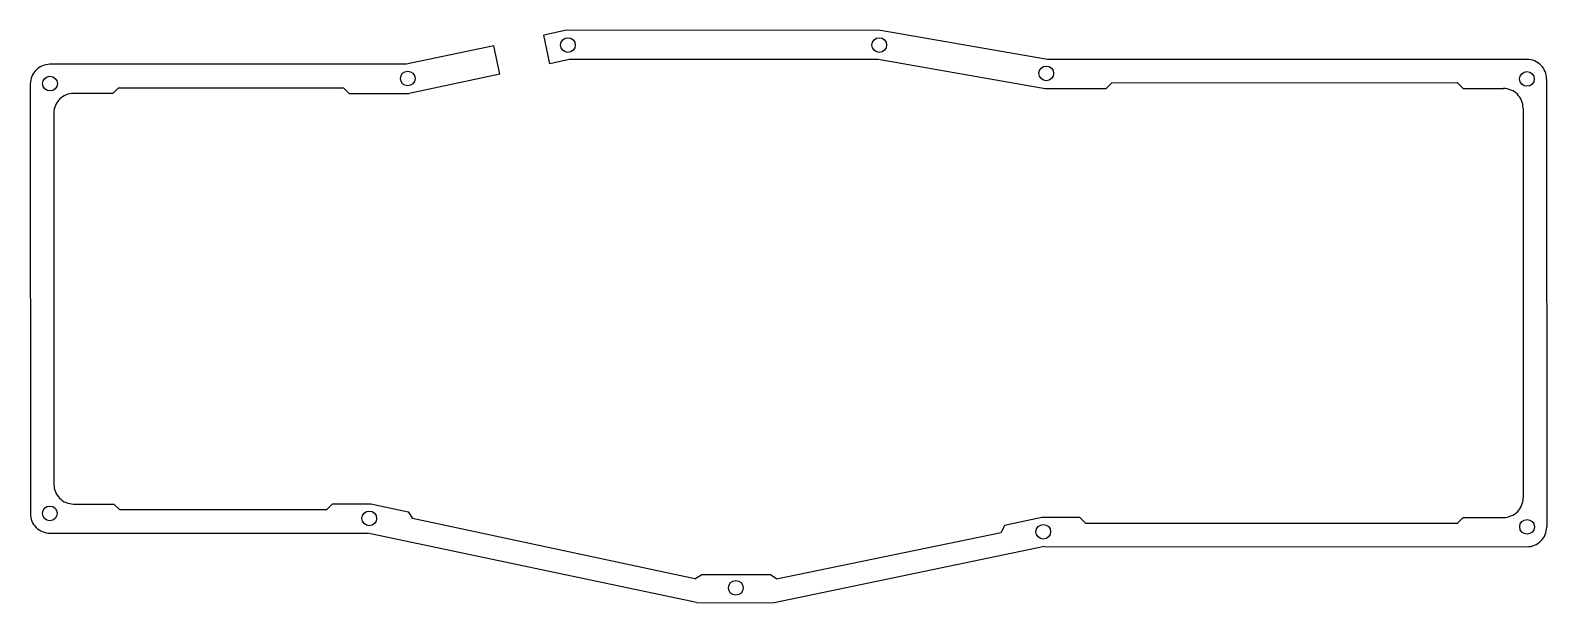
# Model space of a CAD drawing. Extents: x 7 to 394, y -192 to -46.
import ezdxf

# ---------------------------------------------------------------- set-up
doc = ezdxf.new("R2010")
doc.units = 0
doc.layers.add('Pcb_d78e', color=7, linetype='CONTINUOUS')

msp = doc.modelspace()

# ---------------------------------------------------------------- linework, layer by layer
at = {"layer": 'Pcb_d78e'}
for p, q in [((143.904, -45.974), (138.135, -47.2008)), ((143.904, -45.974, -1.6), (138.135, -47.2008, -1.6)), ((143.904, -45.974), (138.135, -47.2008)), ((143.904, -45.974, -1.6), (138.135, -47.2008, -1.6)), ((143.904, -45.974), (143.904, -45.974, -1.6)), ((223.906, -45.9765), (143.904, -45.974)), ((223.906, -45.9765, -1.6), (143.904, -45.974, -1.6)), ((143.904, -45.974), (143.904, -45.974, -1.6)), ((223.906, -45.9765), (143.904, -45.974)), ((223.906, -45.9765, -1.6), (143.904, -45.974, -1.6)), ((223.906, -45.9765), (223.906, -45.9765, -1.6)), ((266.466, -53.3806), (223.906, -45.9765)), ((266.466, -53.3806, -1.6), (223.906, -45.9765, -1.6)), ((223.906, -45.9765), (223.906, -45.9765, -1.6)), ((266.466, -53.3806), (223.906, -45.9765)), ((266.466, -53.3806, -1.6), (223.906, -45.9765, -1.6)), ((125.41, -49.9034), (103.101, -54.6329)), ((125.41, -49.9034, -1.6), (103.101, -54.6329, -1.6)), ((125.41, -49.9034), (103.101, -54.6329)), ((125.41, -49.9034, -1.6), (103.101, -54.6329, -1.6)), ((125.41, -49.9034), (125.41, -49.9034, -1.6)), ((125.41, -49.9034), (125.41, -49.9034, -1.6)), ((126.954, -57.15), (125.41, -49.9034)), ((126.954, -57.15, -1.6), (125.41, -49.9034, -1.6)), ((126.954, -57.15), (125.41, -49.9034)), ((126.954, -57.15, -1.6), (125.41, -49.9034, -1.6)), ((138.135, -47.2008), (138.135, -47.2008, -1.6)), ((138.135, -47.2008), (138.135, -47.2008, -1.6)), ((139.682, -54.4728), (138.135, -47.2008)), ((139.682, -54.4728, -1.6), (138.135, -47.2008, -1.6)), ((139.682, -54.4728), (138.135, -47.2008)), ((139.682, -54.4728, -1.6), (138.135, -47.2008, -1.6)), ((146.152, -49.7281), (146.152, -49.7281, -1.6)), ((146.152, -49.7281), (146.152, -49.7281, -1.6)), ((225.484, -49.7383), (225.484, -49.7383, -1.6)), ((225.484, -49.7383), (225.484, -49.7383, -1.6)), ((144.574, -53.4289), (139.682, -54.4728)), ((144.574, -53.4289, -1.6), (139.682, -54.4728, -1.6)), ((144.574, -53.4289), (139.682, -54.4728)), ((144.574, -53.4289, -1.6), (139.682, -54.4728, -1.6)), ((144.574, -53.4289), (144.574, -53.4289, -1.6)), ((144.574, -53.4289), (144.574, -53.4289, -1.6)), ((223.279, -53.4289), (144.574, -53.4289)), ((223.279, -53.4289, -1.6), (144.574, -53.4289, -1.6)), ((223.279, -53.4289), (144.574, -53.4289)), ((223.279, -53.4289, -1.6), (144.574, -53.4289, -1.6)), ((223.279, -53.4289), (223.279, -53.4289, -1.6)), ((223.279, -53.4289), (223.279, -53.4289, -1.6)), ((265.844, -60.8432), (223.279, -53.4289)), ((265.844, -60.8432, -1.6), (223.279, -53.4289, -1.6)), ((265.844, -60.8432), (223.279, -53.4289)), ((265.844, -60.8432, -1.6), (223.279, -53.4289, -1.6)), ((266.466, -53.3806), (266.466, -53.3806, -1.6)), ((388.637, -53.3832), (266.466, -53.3806)), ((388.637, -53.3832, -1.6), (266.466, -53.3806, -1.6)), ((266.466, -53.3806), (266.466, -53.3806, -1.6)), ((388.637, -53.3832), (266.466, -53.3806)), ((388.637, -53.3832, -1.6), (266.466, -53.3806, -1.6)), ((388.637, -53.3832), (388.637, -53.3832, -1.6)), ((388.637, -53.3832), (388.637, -53.3832, -1.6)), ((12.3012, -54.6278), (12.3012, -54.6278, -1.6)), ((12.3012, -54.6278), (12.3012, -54.6278, -1.6)), ((103.101, -54.6329), (12.3012, -54.6278)), ((103.101, -54.6329, -1.6), (12.3012, -54.6278, -1.6)), ((103.101, -54.6329), (12.3012, -54.6278)), ((103.101, -54.6329, -1.6), (12.3012, -54.6278, -1.6)), ((103.101, -54.6329), (103.101, -54.6329, -1.6)), ((103.101, -54.6329), (103.101, -54.6329, -1.6)), ((126.954, -57.15), (103.845, -62.0497)), ((126.954, -57.15, -1.6), (103.845, -62.0497, -1.6)), ((126.954, -57.15), (103.845, -62.0497)), ((126.954, -57.15, -1.6), (103.845, -62.0497, -1.6)), ((126.954, -57.15), (126.954, -57.15, -1.6)), ((126.954, -57.15), (126.954, -57.15, -1.6)), ((139.682, -54.4728), (139.682, -54.4728, -1.6)), ((139.682, -54.4728), (139.682, -54.4728, -1.6)), ((268.021, -56.9417), (268.021, -56.9417, -1.6)), ((268.021, -56.9417), (268.021, -56.9417, -1.6)), ((7.3025, -59.632), (7.3025, -59.632, -1.6)), ((7.3025, -59.632), (7.3071, -169.078)), ((7.3025, -59.632, -1.6), (7.3071, -169.078, -1.6)), ((7.3025, -59.632), (7.3025, -59.632, -1.6)), ((7.3025, -59.632), (7.3071, -169.078)), ((7.3025, -59.632, -1.6), (7.3071, -169.078, -1.6)), ((14.1838, -59.5554), (14.1838, -59.5554, -1.6)), ((14.1838, -59.5554), (14.1838, -59.5554, -1.6)), ((29.7332, -60.6247), (28.3159, -62.042)), ((29.7332, -60.6247, -1.6), (28.3159, -62.042, -1.6)), ((29.7332, -60.6247), (28.3159, -62.042)), ((29.7332, -60.6247, -1.6), (28.3159, -62.042, -1.6)), ((29.7332, -60.6247), (29.7332, -60.6247, -1.6)), ((29.7332, -60.6247), (87.1195, -60.6273)), ((29.7332, -60.6247, -1.6), (87.1195, -60.6273, -1.6)), ((29.7332, -60.6247), (29.7332, -60.6247, -1.6)), ((29.7332, -60.6247), (87.1195, -60.6273)), ((29.7332, -60.6247, -1.6), (87.1195, -60.6273, -1.6)), ((87.1195, -60.6273), (87.1195, -60.6273, -1.6)), ((87.1195, -60.6273), (88.5419, -62.0497)), ((87.1195, -60.6273, -1.6), (88.5419, -62.0497, -1.6)), ((87.1195, -60.6273), (87.1195, -60.6273, -1.6)), ((87.1195, -60.6273), (88.5419, -62.0497)), ((87.1195, -60.6273, -1.6), (88.5419, -62.0497, -1.6)), ((105.35, -58.2473), (105.35, -58.2473, -1.6)), ((105.35, -58.2473), (105.35, -58.2473, -1.6)), ((265.844, -60.8432), (265.844, -60.8432, -1.6)), ((265.844, -60.8432), (265.844, -60.8432, -1.6)), ((281.346, -60.8432), (265.844, -60.8432)), ((281.346, -60.8432, -1.6), (265.844, -60.8432, -1.6)), ((281.346, -60.8432), (265.844, -60.8432)), ((281.346, -60.8432, -1.6), (265.844, -60.8432, -1.6)), ((281.346, -60.8432), (282.755, -59.4335)), ((281.346, -60.8432, -1.6), (282.755, -59.4335, -1.6)), ((281.346, -60.8432), (282.755, -59.4335)), ((281.346, -60.8432, -1.6), (282.755, -59.4335, -1.6)), ((281.346, -60.8432), (281.346, -60.8432, -1.6)), ((281.346, -60.8432), (281.346, -60.8432, -1.6)), ((370.931, -59.3827), (282.755, -59.4335)), ((370.931, -59.3827, -1.6), (282.755, -59.4335, -1.6)), ((370.931, -59.3827), (282.755, -59.4335)), ((370.931, -59.3827, -1.6), (282.755, -59.4335, -1.6)), ((282.755, -59.4335), (282.755, -59.4335, -1.6)), ((282.755, -59.4335), (282.755, -59.4335, -1.6)), ((370.931, -59.3827), (370.931, -59.3827, -1.6)), ((370.931, -59.3827), (370.931, -59.3827, -1.6)), ((370.931, -59.3827), (372.346, -60.7974)), ((370.931, -59.3827, -1.6), (372.346, -60.7974, -1.6)), ((370.931, -59.3827), (372.346, -60.7974)), ((370.931, -59.3827, -1.6), (372.346, -60.7974, -1.6)), ((372.346, -60.7974), (372.346, -60.7974, -1.6)), ((372.346, -60.7974), (372.346, -60.7974, -1.6)), ((372.346, -60.7974), (382.635, -60.7974)), ((372.346, -60.7974, -1.6), (382.635, -60.7974, -1.6)), ((372.346, -60.7974), (382.635, -60.7974)), ((372.346, -60.7974, -1.6), (382.635, -60.7974, -1.6)), ((382.635, -60.7974), (382.635, -60.7974, -1.6)), ((382.635, -60.7974), (382.635, -60.7974, -1.6)), ((390.498, -58.354), (390.498, -58.354, -1.6)), ((390.498, -58.354), (390.498, -58.354, -1.6)), ((393.642, -58.3819), (393.642, -58.3819, -1.6)), ((393.642, -58.3819), (393.642, -58.3819, -1.6)), ((393.642, -58.3819), (393.647, -172.534)), ((393.642, -58.3819, -1.6), (393.647, -172.534, -1.6)), ((393.642, -58.3819), (393.647, -172.534)), ((393.642, -58.3819, -1.6), (393.647, -172.534, -1.6)), ((18.3083, -62.0416), (18.3083, -62.0416, -1.6)), ((28.3159, -62.042), (18.3083, -62.0416)), ((28.3159, -62.042, -1.6), (18.3083, -62.0416, -1.6)), ((18.3083, -62.0416), (18.3083, -62.0416, -1.6)), ((28.3159, -62.042), (18.3083, -62.0416)), ((28.3159, -62.042, -1.6), (18.3083, -62.0416, -1.6)), ((28.3159, -62.042), (28.3159, -62.042, -1.6)), ((28.3159, -62.042), (28.3159, -62.042, -1.6)), ((88.5419, -62.0497), (88.5419, -62.0497, -1.6)), ((88.5419, -62.0497), (103.845, -62.0497)), ((88.5419, -62.0497, -1.6), (103.845, -62.0497, -1.6)), ((88.5419, -62.0497), (88.5419, -62.0497, -1.6)), ((88.5419, -62.0497), (103.845, -62.0497)), ((88.5419, -62.0497, -1.6), (103.845, -62.0497, -1.6)), ((103.845, -62.0497), (103.845, -62.0497, -1.6)), ((103.845, -62.0497), (103.845, -62.0497, -1.6)), ((13.3096, -67.0458), (13.3096, -67.0458, -1.6)), ((13.3096, -67.0458), (13.3096, -67.0458, -1.6)), ((13.3096, -67.0458), (13.3096, -161.656)), ((13.3096, -67.0458, -1.6), (13.3096, -161.656, -1.6)), ((13.3096, -67.0458), (13.3096, -161.656)), ((13.3096, -67.0458, -1.6), (13.3096, -161.656, -1.6)), ((387.64, -65.7962), (387.64, -65.7962, -1.6)), ((387.64, -65.7962), (387.64, -65.7962, -1.6)), ((387.64, -65.7962), (387.642, -165.084)), ((387.64, -65.7962, -1.6), (387.642, -165.084, -1.6)), ((387.64, -65.7962), (387.642, -165.084)), ((387.64, -65.7962, -1.6), (387.642, -165.084, -1.6)), ((13.3096, -161.656), (13.3096, -161.656, -1.6)), ((13.3096, -161.656), (13.3096, -161.656, -1.6)), ((387.642, -165.084), (387.642, -165.084, -1.6)), ((387.642, -165.084), (387.642, -165.084, -1.6)), ((7.3071, -169.078), (7.3071, -169.078, -1.6)), ((7.3071, -169.078), (7.3071, -169.078, -1.6)), ((14.1483, -169.052), (14.1483, -169.052, -1.6)), ((14.1483, -169.052), (14.1483, -169.052, -1.6)), ((18.3138, -166.654), (18.3138, -166.654, -1.6)), ((18.3138, -166.654), (18.3138, -166.654, -1.6)), ((18.3138, -166.654), (28.5979, -166.654)), ((18.3138, -166.654, -1.6), (28.5979, -166.654, -1.6)), ((18.3138, -166.654), (28.5979, -166.654)), ((18.3138, -166.654, -1.6), (28.5979, -166.654, -1.6)), ((28.5979, -166.654), (28.5979, -166.654, -1.6)), ((28.5979, -166.654), (28.5979, -166.654, -1.6)), ((28.5979, -166.654), (30.0126, -168.069)), ((28.5979, -166.654, -1.6), (30.0126, -168.069, -1.6)), ((28.5979, -166.654), (30.0126, -168.069)), ((28.5979, -166.654, -1.6), (30.0126, -168.069, -1.6)), ((30.0126, -168.069), (30.0126, -168.069, -1.6)), ((30.0126, -168.069), (30.0126, -168.069, -1.6)), ((30.0126, -168.069), (82.837, -168.069)), ((30.0126, -168.069, -1.6), (82.837, -168.069, -1.6)), ((30.0126, -168.069), (82.837, -168.069)), ((30.0126, -168.069, -1.6), (82.837, -168.069, -1.6)), ((84.262, -166.644), (82.837, -168.069)), ((84.262, -166.644, -1.6), (82.837, -168.069, -1.6)), ((84.262, -166.644), (82.837, -168.069)), ((84.262, -166.644, -1.6), (82.837, -168.069, -1.6)), ((82.837, -168.069), (82.837, -168.069, -1.6)), ((82.837, -168.069), (82.837, -168.069, -1.6)), ((84.262, -166.644), (84.262, -166.644, -1.6)), ((84.262, -166.644), (84.262, -166.644, -1.6)), ((84.262, -166.644), (94.0892, -166.644)), ((84.262, -166.644, -1.6), (94.0892, -166.644, -1.6)), ((84.262, -166.644), (94.0892, -166.644)), ((84.262, -166.644, -1.6), (94.0892, -166.644, -1.6)), ((94.0892, -166.644), (94.0892, -166.644, -1.6)), ((94.0892, -166.644), (94.0892, -166.644, -1.6)), ((94.0892, -166.644), (103.591, -168.659)), ((94.0892, -166.644, -1.6), (103.591, -168.659, -1.6)), ((94.0892, -166.644), (103.591, -168.659)), ((94.0892, -166.644, -1.6), (103.591, -168.659, -1.6)), ((103.591, -168.659), (103.591, -168.659, -1.6)), ((103.591, -168.659), (103.591, -168.659, -1.6)), ((103.591, -168.659), (104.681, -170.337)), ((103.591, -168.659, -1.6), (104.681, -170.337, -1.6)), ((103.591, -168.659), (104.681, -170.337)), ((103.591, -168.659, -1.6), (104.681, -170.337, -1.6)), ((95.54, -170.32), (95.54, -170.32, -1.6)), ((95.54, -170.32), (95.54, -170.32, -1.6)), ((104.681, -170.337), (104.681, -170.337, -1.6)), ((176.644, -185.71), (104.681, -170.337)), ((176.644, -185.71, -1.6), (104.681, -170.337, -1.6)), ((104.681, -170.337), (104.681, -170.337, -1.6)), ((176.644, -185.71), (104.681, -170.337)), ((176.644, -185.71, -1.6), (104.681, -170.337, -1.6)), ((255.504, -172.098), (254.688, -173.927)), ((255.504, -172.098, -1.6), (254.688, -173.927, -1.6)), ((255.504, -172.098), (254.688, -173.927)), ((255.504, -172.098, -1.6), (254.688, -173.927, -1.6)), ((264.988, -170.076), (255.504, -172.098)), ((264.988, -170.076, -1.6), (255.504, -172.098, -1.6)), ((264.988, -170.076), (255.504, -172.098)), ((264.988, -170.076, -1.6), (255.504, -172.098, -1.6)), ((255.504, -172.098), (255.504, -172.098, -1.6)), ((255.504, -172.098), (255.504, -172.098, -1.6)), ((264.988, -170.076), (264.988, -170.076, -1.6)), ((274.726, -170.076), (264.988, -170.076)), ((274.726, -170.076, -1.6), (264.988, -170.076, -1.6)), ((264.988, -170.076), (264.988, -170.076, -1.6)), ((274.726, -170.076), (264.988, -170.076)), ((274.726, -170.076, -1.6), (264.988, -170.076, -1.6)), ((267.249, -173.731), (267.249, -173.731, -1.6)), ((267.249, -173.731), (267.249, -173.731, -1.6)), ((274.726, -170.076), (274.726, -170.076, -1.6)), ((276.141, -171.491), (274.726, -170.076)), ((276.141, -171.491, -1.6), (274.726, -170.076, -1.6)), ((274.726, -170.076), (274.726, -170.076, -1.6)), ((276.141, -171.491), (274.726, -170.076)), ((276.141, -171.491, -1.6), (274.726, -170.076, -1.6)), ((276.141, -171.491), (276.141, -171.491, -1.6)), ((276.141, -171.491), (370.934, -171.503)), ((276.141, -171.491, -1.6), (370.934, -171.503, -1.6)), ((276.141, -171.491), (276.141, -171.491, -1.6)), ((276.141, -171.491), (370.934, -171.503)), ((276.141, -171.491, -1.6), (370.934, -171.503, -1.6)), ((370.934, -171.503), (372.349, -170.089)), ((370.934, -171.503, -1.6), (372.349, -170.089, -1.6)), ((370.934, -171.503), (372.349, -170.089)), ((370.934, -171.503, -1.6), (372.349, -170.089, -1.6)), ((370.934, -171.503), (370.934, -171.503, -1.6)), ((370.934, -171.503), (370.934, -171.503, -1.6)), ((372.349, -170.089), (372.349, -170.089, -1.6)), ((372.349, -170.089), (382.643, -170.089)), ((372.349, -170.089, -1.6), (382.643, -170.089, -1.6)), ((372.349, -170.089), (372.349, -170.089, -1.6)), ((372.349, -170.089), (382.643, -170.089)), ((372.349, -170.089, -1.6), (382.643, -170.089, -1.6)), ((382.643, -170.089), (382.643, -170.089, -1.6)), ((382.643, -170.089), (382.643, -170.089, -1.6)), ((390.52, -172.466), (390.52, -172.466, -1.6)), ((390.52, -172.466), (390.52, -172.466, -1.6)), ((393.647, -172.534), (393.647, -172.534, -1.6)), ((393.647, -172.534), (393.647, -172.534, -1.6)), ((12.3114, -174.076), (93.1901, -174.051)), ((12.3114, -174.076, -1.6), (93.1901, -174.051, -1.6)), ((12.3114, -174.076), (93.1901, -174.051)), ((12.3114, -174.076, -1.6), (93.1901, -174.051, -1.6)), ((12.3114, -174.076), (12.3114, -174.076, -1.6)), ((12.3114, -174.076), (12.3114, -174.076, -1.6)), ((93.1901, -174.051), (93.1901, -174.051, -1.6)), ((177.008, -191.785), (93.1901, -174.051)), ((177.008, -191.785, -1.6), (93.1901, -174.051, -1.6)), ((93.1901, -174.051), (93.1901, -174.051, -1.6)), ((177.008, -191.785), (93.1901, -174.051)), ((177.008, -191.785, -1.6), (93.1901, -174.051, -1.6)), ((265.73, -177.51), (196.781, -191.788)), ((265.73, -177.51, -1.6), (196.781, -191.788, -1.6)), ((265.73, -177.51), (196.781, -191.788)), ((265.73, -177.51, -1.6), (196.781, -191.788, -1.6)), ((197.429, -185.704), (254.688, -173.927)), ((197.429, -185.704, -1.6), (254.688, -173.927, -1.6)), ((197.429, -185.704), (254.688, -173.927)), ((197.429, -185.704, -1.6), (254.688, -173.927, -1.6)), ((254.688, -173.927), (254.688, -173.927, -1.6)), ((254.688, -173.927), (254.688, -173.927, -1.6)), ((265.73, -177.51), (265.73, -177.51, -1.6)), ((265.73, -177.51), (388.648, -177.538)), ((265.73, -177.51, -1.6), (388.648, -177.538, -1.6)), ((265.73, -177.51), (265.73, -177.51, -1.6)), ((265.73, -177.51), (388.648, -177.538)), ((265.73, -177.51, -1.6), (388.648, -177.538, -1.6)), ((388.648, -177.538), (388.648, -177.538, -1.6)), ((388.648, -177.538), (388.648, -177.538, -1.6)), ((176.644, -185.71), (178.372, -184.587)), ((176.644, -185.71, -1.6), (178.372, -184.587, -1.6)), ((176.644, -185.71), (178.372, -184.587)), ((176.644, -185.71, -1.6), (178.372, -184.587, -1.6)), ((178.372, -184.587), (195.707, -184.584)), ((178.372, -184.587, -1.6), (195.707, -184.584, -1.6)), ((178.372, -184.587), (195.707, -184.584)), ((178.372, -184.587, -1.6), (195.707, -184.584, -1.6)), ((178.372, -184.587), (178.372, -184.587, -1.6)), ((178.372, -184.587), (178.372, -184.587, -1.6)), ((195.707, -184.584), (195.707, -184.584, -1.6)), ((197.429, -185.704), (195.707, -184.584)), ((197.429, -185.704, -1.6), (195.707, -184.584, -1.6)), ((195.707, -184.584), (195.707, -184.584, -1.6)), ((197.429, -185.704), (195.707, -184.584)), ((197.429, -185.704, -1.6), (195.707, -184.584, -1.6)), ((176.644, -185.71), (176.644, -185.71, -1.6)), ((176.644, -185.71), (176.644, -185.71, -1.6)), ((188.936, -188.008), (188.936, -188.008, -1.6)), ((188.936, -188.008), (188.936, -188.008, -1.6)), ((197.429, -185.704), (197.429, -185.704, -1.6)), ((197.429, -185.704), (197.429, -185.704, -1.6)), ((177.008, -191.785), (177.008, -191.785, -1.6)), ((177.008, -191.785), (196.781, -191.788)), ((177.008, -191.785, -1.6), (196.781, -191.788, -1.6)), ((177.008, -191.785), (177.008, -191.785, -1.6)), ((177.008, -191.785), (196.781, -191.788)), ((177.008, -191.785, -1.6), (196.781, -191.788, -1.6)), ((196.781, -191.788), (196.781, -191.788, -1.6)), ((196.781, -191.788), (196.781, -191.788, -1.6))]:
    msp.add_line(p, q, dxfattribs=at)
for centre in [(144.277, -49.7281), (144.277, -49.7281), (144.277, -49.7281), (144.277, -49.7281), (223.609, -49.7383), (223.609, -49.7383), (223.609, -49.7383), (223.609, -49.7383), (12.3088, -59.5554), (12.3088, -59.5554), (12.3088, -59.5554), (12.3088, -59.5554), (103.475, -58.2473), (103.475, -58.2473), (103.475, -58.2473), (103.475, -58.2473), (266.146, -56.9417), (266.146, -56.9417), (266.146, -56.9417), (266.146, -56.9417), (388.623, -58.354), (388.623, -58.354), (388.623, -58.354), (388.623, -58.354), (12.2733, -169.052), (12.2733, -169.052), (12.2733, -169.052), (12.2733, -169.052), (93.665, -170.32), (93.665, -170.32), (93.665, -170.32), (93.665, -170.32), (265.374, -173.731), (265.374, -173.731), (265.374, -173.731), (265.374, -173.731), (388.645, -172.466), (388.645, -172.466), (388.645, -172.466), (388.645, -172.466), (187.061, -188.008), (187.061, -188.008), (187.061, -188.008), (187.061, -188.008)]:
    msp.add_circle(centre, 1.875, dxfattribs=at)
for centre, start, end in [((388.64, -58.3844), 0.029087, 90.0342), ((388.64, -58.3844, -1.6), 0.029087, 90.0342), ((388.64, -58.3844), 0.029087, 90.0342), ((388.64, -58.3844, -1.6), 0.029087, 90.0342), ((12.3038, -59.629), 90.0291, -179.966), ((12.3038, -59.629, -1.6), 90.0291, -179.966), ((12.3038, -59.629), 90.0291, -179.966), ((12.3038, -59.629, -1.6), 90.0291, -179.966), ((382.638, -65.7987), 0.029087, 90.0342), ((382.638, -65.7987, -1.6), 0.029087, 90.0342), ((382.638, -65.7987), 0.029087, 90.0342), ((382.638, -65.7987, -1.6), 0.029087, 90.0342), ((18.3109, -67.0429), 90.0291, -179.966), ((18.3109, -67.0429, -1.6), 90.0291, -179.966), ((18.3109, -67.0429), 90.0291, -179.966), ((18.3109, -67.0429, -1.6), 90.0291, -179.966), ((18.3109, -161.653), -179.971, -89.9658), ((18.3109, -161.653, -1.6), -179.971, -89.9658), ((18.3109, -161.653), -179.971, -89.9658), ((18.3109, -161.653, -1.6), -179.971, -89.9658), ((382.641, -165.087), -89.9709, 0.034175), ((382.641, -165.087, -1.6), -89.9709, 0.034175), ((382.641, -165.087), -89.9709, 0.034175), ((382.641, -165.087, -1.6), -89.9709, 0.034175), ((12.3084, -169.075), -179.971, -89.9658), ((12.3084, -169.075, -1.6), -179.971, -89.9658), ((12.3084, -169.075), -179.971, -89.9658), ((12.3084, -169.075, -1.6), -179.971, -89.9658), ((388.645, -172.537), -89.9709, 0.034175), ((388.645, -172.537, -1.6), -89.9709, 0.034175), ((388.645, -172.537), -89.9709, 0.034175), ((388.645, -172.537, -1.6), -89.9709, 0.034175)]:
    msp.add_arc(centre, 5.0013, start, end, dxfattribs=at)

doc.saveas('drawing.dxf')
